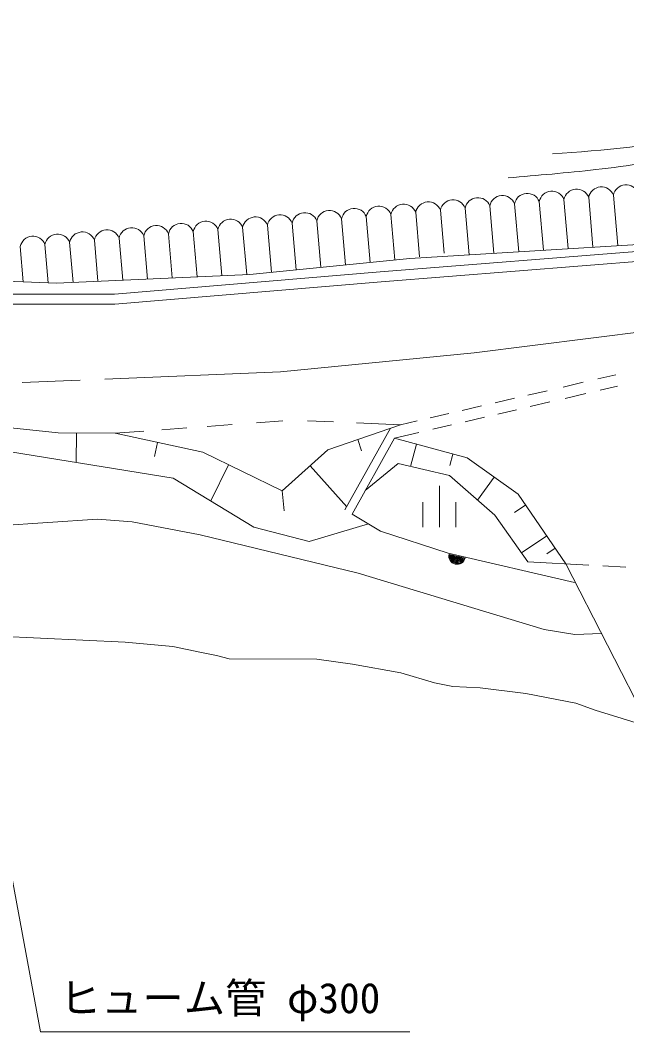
# Model space of a CAD drawing. Units: millimetres, scale not verified. Extents: x 40000 to 680000, y 20000 to 380000.
# Drawn here: x 190298 to 226972, y 243818 to 304936 of the extents above; entities that cross this region are included whole.
import ezdxf
from ezdxf.enums import TextEntityAlignment as Align

# ---------------------------------------------------------------- set-up
doc = ezdxf.new("R2010")
doc.units = ezdxf.units.MM
doc.header["$LTSCALE"] = 1000
doc.linetypes.add('CHAIN', pattern=[18.5, 12, -1.5, 3.5, -1.5])
for name, color, linetype, lineweight in [('M-BGD', 7, 'Continuous', 13), ('M-BMK', 2, 'CHAIN', 13), ('M-STR-STR3', 7, 'Continuous', 13)]:
    doc.layers.add(name, color=color, linetype=linetype, lineweight=lineweight)
doc.styles.add('ＭＳ ゴシック', font='')
doc.styles.get('ＭＳ ゴシック').set_extended_font_data('MS Gothic')

msp = doc.modelspace()

# ---------------------------------------------------------------- linework, layer by layer
at = {"layer": 'M-BGD'}
for p, q in [((223174, 294107), (223432, 291135)), ((224669, 294236), (224929, 291227)), ((226163, 294366), (226427, 291319)), ((215702, 293459), (215927, 290870)), ((217197, 293589), (217441, 290767)), ((218691, 293718), (218939, 290859)), ((220185, 293848), (220437, 290951)), ((221680, 293977), (221934, 291043)), ((208230, 292812), (208473, 290009)), ((209725, 292941), (209966, 290158)), ((211219, 293071), (211459, 290307)), ((212713, 293200), (212951, 290457)), ((214208, 293330), (214441, 290638)), ((200758, 292164), (200995, 289435)), ((202253, 292294), (202495, 289503)), ((203747, 292423), (203994, 289572)), ((205242, 292553), (205488, 289710)), ((206736, 292682), (206981, 289859)), ((194781, 291646), (194996, 289163)), ((196275, 291776), (196496, 289231)), ((197770, 291905), (197995, 289299)), ((199264, 292035), (199495, 289367)), ((238627, 291831), (212063, 289725)), ((238576, 292066), (213851, 290546)), ((190298, 291258), (190482, 289129)), ((191792, 291387), (191993, 289069)), ((193286, 291517), (193496, 289094)), ((238619, 291228), (212112, 289127)), ((213851, 290546), (204191, 289580)), ((212063, 289725), (196002, 288375)), ((192501, 289049), (184770, 289354)), ((204191, 289580), (192501, 289049)), ((212112, 289127), (196028, 287775)), ((196002, 288375), (185022, 288375)), ((196028, 287775), (184722, 287775)), ((223120, 282775), (224335, 283058)), ((225222, 283264), (226307, 283516)), ((220982, 282278), (222159, 282552)), ((223253, 282087), (224493, 282376)), ((225365, 282578), (226417, 282823)), ((219014, 281820), (220188, 282093)), ((221128, 281593), (222323, 281871)), ((215089, 280908), (216223, 281171)), ((217029, 281359), (218197, 281630)), ((219183, 281141), (220309, 281403)), ((185260, 280780), (192589, 280010)), ((204586, 280618), (206174, 280736)), ((207666, 280740), (209246, 280670)), ((210621, 280609), (213295, 280491)), ((213295, 280491), (214294, 280723)), ((217202, 280680), (218369, 280952)), ((192589, 280010), (196039, 279981)), ((193681, 278221), (193700, 280000)), ((196039, 279981), (197774, 280110)), ((196039, 279981), (201344, 278840)), ((198866, 280192), (200372, 280304)), ((201609, 280396), (203112, 280508)), ((208901, 278983), (213295, 280491)), ((212686, 280282), (209933, 275352)), ((212926, 279686), (214403, 280029)), ((215240, 280224), (216368, 280486)), ((185627, 279517), (199547, 277272)), ((198425, 278586), (198607, 279429)), ((212926, 279686), (210362, 275096)), ((210938, 278913), (210702, 279601)), ((212926, 279686), (217314, 278488)), ((213901, 277981), (214266, 279320)), ((201344, 278840), (206135, 276502)), ((206135, 276502), (208901, 278983)), ((216264, 278030), (216453, 278723)), ((211155, 276515), (213155, 278160)), ((213155, 278160), (216256, 277430)), ((217314, 278488), (220415, 276299)), ((201821, 275891), (202898, 278082)), ((210041, 275541), (207830, 278022)), ((199547, 277272), (204424, 274306)), ((216256, 277430), (218992, 275022)), ((217951, 275931), (218946, 277336)), ((206135, 276502), (206266, 275286)), ((215639, 276812), (215639, 274312)), ((220415, 276299), (223295, 272088)), ((214639, 275812), (214639, 274312)), ((216639, 274312), (216639, 275812)), ((220184, 275188), (220859, 275650)), ((210362, 275096), (212091, 274065)), ((182401, 273934), (194963, 274785)), ((194963, 274785), (197064, 274635)), ((197064, 274635), (201168, 273834)), ((207760, 273450), (211348, 274508)), ((218992, 275022), (220998, 272213)), ((201168, 273834), (210727, 271532)), ((204424, 274306), (207760, 273450)), ((212091, 274065), (216169, 272728)), ((220611, 272751), (222131, 273790)), ((216169, 272728), (223803, 270966)), ((222144, 272705), (222641, 273045)), ((220998, 272213), (224685, 272011)), ((223295, 272088), (229025, 260874)), ((210727, 271532), (221987, 268129)), ((225527, 271965), (226912, 271889)), ((186812, 267813), (196643, 267361)), ((221987, 268129), (223839, 267829)), ((223839, 267829), (225440, 267891)), ((196643, 267361), (199524, 267099)), ((199524, 267099), (201261, 266742)), ((201261, 266742), (202166, 266551)), ((202166, 266551), (202928, 266361)), ((202928, 266361), (208236, 266337)), ((208236, 266337), (210379, 266027)), ((210379, 266027), (213307, 265504)), ((213307, 265504), (215354, 264909)), ((215354, 264909), (216449, 264671)), ((216449, 264671), (218115, 264599)), ((218115, 264599), (220877, 264266)), ((220877, 264266), (223900, 263671)), ((223900, 263671), (225066, 263242)), ((225066, 263242), (228329, 262236))]:
    msp.add_line(p, q, dxfattribs=at)
for centre, radius, start, end in [((222446, 293824), 781, 21.21346, 168.69305), ((223940, 293954), 781, 21.21346, 168.69305), ((225435, 294083), 781, 21.21346, 168.69305), ((226929, 294213), 781, 21.21346, 168.69305), ((216468, 293306), 781, 21.21346, 168.69305), ((217963, 293436), 781, 21.21346, 168.69305), ((219457, 293565), 781, 21.21346, 168.69305), ((220952, 293695), 781, 21.21346, 168.69305), ((208996, 292659), 781, 21.21346, 168.69305), ((210491, 292788), 781, 21.21346, 168.69305), ((211985, 292918), 781, 21.21346, 168.69305), ((213480, 293047), 781, 21.21346, 168.69305), ((214974, 293177), 781, 21.21346, 168.69305), ((201524, 292011), 781, 21.21346, 168.69305), ((203019, 292140), 781, 21.21346, 168.69305), ((204513, 292270), 781, 21.21346, 168.69305), ((206008, 292399), 781, 21.21346, 168.69305), ((207502, 292529), 781, 21.21346, 168.69305), ((194052, 291363), 781, 21.21346, 168.69305), ((195547, 291493), 781, 21.21346, 168.69305), ((197041, 291622), 781, 21.21346, 168.69305), ((198536, 291752), 781, 21.21346, 168.69305), ((200030, 291881), 781, 21.21346, 168.69305), ((191064, 291104), 781, 21.21346, 168.69305), ((192558, 291234), 781, 21.21346, 168.69305), ((216713, 272561), 500, 167.00538, 347.00538), ((216713, 272561), 500, 167.00538, 347.00538), ((216713, 272561), 450, 167.00538, 347.00538), ((216713, 272561), 400, 167.00538, 347.00538), ((216713, 272561), 350, 167.00538, 347.00538), ((216713, 272561), 300, 167.00538, 347.00538), ((216713, 272561), 250, 167.00538, 347.00538), ((216713, 272561), 200, 167.00538, 347.00538), ((216713, 272561), 150, 167.00538, 347.00538), ((216713, 272561), 100, 167.00538, 347.00538), ((216713, 272561), 50, 167.00538, 347.00538)]:
    msp.add_arc(centre, radius, start, end, dxfattribs=at)
for points, knots in [([(222481, 296864), (225608, 297080), (228735, 297295), (231677, 298178), (234515, 299031), (237181, 300506), (239773, 302027), (241404, 302985), (243005, 303960), (244607, 304936)], [0, 0, 0, 0, 1, 1, 1, 2, 2, 2, 3, 3, 3, 3]), ([(219808, 295415), (221577, 295564), (223346, 295713), (225108, 295913), (227064, 296136), (229010, 296422), (230952, 296774), (232206, 297001), (233457, 297255), (234667, 297635), (236271, 298137), (237802, 298860), (239333, 299582)], [0, 0, 0, 0, 1, 1, 1, 2, 2, 2, 3, 3, 3, 4, 4, 4, 4])]:
    msp.add_open_spline(points, degree=3, knots=knots, dxfattribs=at)
at = {"layer": 'M-BMK'}
for p, q in [((217738, 284843), (229750, 286354)), ((206041, 283684), (217738, 284843)), ((176928, 282486), (206041, 283684))]:
    msp.add_line(p, q, dxfattribs=at)
at = {"layer": 'M-STR-STR3'}
for p, q in [((184679, 280734), (191515, 243818)), ((191515, 243818), (213852, 243818))]:
    msp.add_line(p, q, dxfattribs=at)

# ---------------------------------------------------------------- texts
at = {"layer": 'M-STR-STR3', "style": 'ＭＳ ゴシック'}
msp.add_text('ヒューム管 φ300', height=1833, dxfattribs=at).set_placement((192683, 244392), align=Align.BOTTOM_LEFT)

doc.saveas('drawing.dxf')
